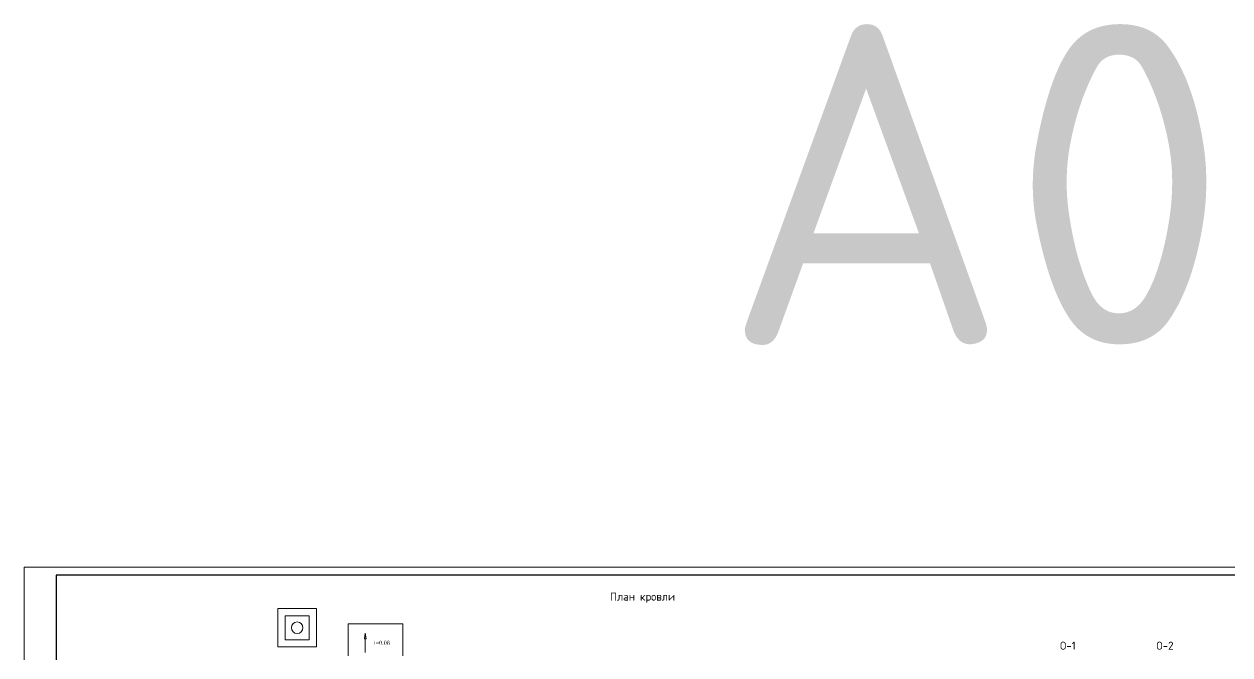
# Model space of a CAD drawing. Extents: x -965262 to 1142518, y -357520 to 71675.
# Drawn here: x -474562 to -399220, y -161461 to -122064 of the extents above; entities that cross this region are included whole.
import ezdxf

# ---------------------------------------------------------------- set-up
doc = ezdxf.new("R2010")
doc.units = 0
doc.header["$LTSCALE"] = 10
doc.layers.get('0').update_dxf_attribs({"linetype": 'CONTINUOUS', "lineweight": 30})
doc.styles.add('2.5', font='times.ttf', dxfattribs={"height": 2.5})
doc.styles.add('GOST 2.304', font='isocpeur.ttf', dxfattribs={"width": 0.75, "height": 250})
doc.styles.add('ГОСТ 2м', font='isocpeur.ttf', dxfattribs={"width": 0.8, "height": 250})

msp = doc.modelspace()

# ---------------------------------------------------------------- linework, layer by layer
at = {"lineweight": 15, "ltscale": 100}
for p, q in [((-458702.4, -158565.5, -2902.6), (-458702.4, -160965.5, -2902.6)), ((-456302.4, -158565.5, -2902.6), (-456302.4, -160965.5, -2902.6)), ((-458252.4, -159015.5, -2902.6), (-458252.4, -160515.5, -2902.6)), ((-458252.4, -159015.5, -2902.6), (-456752.4, -159015.5, -2902.6)), ((-456752.4, -159015.5, -2902.6), (-456752.4, -160515.5, -2902.6)), ((-458252.4, -160515.5, -2902.6), (-456752.4, -160515.5, -2902.6))]:
    msp.add_line(p, q, dxfattribs=at)
at = {"lineweight": 15, "ltscale": 200}
for p, q in [((-456302.4, -158565.5, -2902.6), (-458702.4, -158565.5, -2902.6)), ((-456302.4, -160965.5, -2902.6), (-458702.4, -160965.5, -2902.6))]:
    msp.add_line(p, q, dxfattribs=at)
at = {"lineweight": 15}
for p, q in [((-454307.4, -161517.1, -2902.6), (-454307.4, -159527.1, -2902.6)), ((-454307.4, -159527.1, -2902.6), (-450907.4, -159527.1, -2902.6)), ((-450907.4, -161517.1, -4711.1), (-450907.4, -159527.1, -4711.1)), ((-453246, -160115.4, -2902.6), (-453295, -160454.7, -2902.6)), ((-453197, -160454.7, -2902.6), (-453295, -160454.7, -2902.6)), ((-453246, -160115.4, -2902.6), (-453197, -160454.7, -2902.6)), ((-453246, -161308.4, -2902.6), (-453246, -160454.7, -2902.6))]:
    msp.add_line(p, q, dxfattribs=at)
at = {"lineweight": 15, "elevation": -3259.8}
msp.add_lwpolyline([(-355662.4, -240087.8), (-355662.4, -155987.8), (-474562.4, -155987.8), (-474562.4, -240087.8)], close=True, dxfattribs=at)
at = {"elevation": -3259.8}
msp.add_lwpolyline([(-356162.4, -239587.8), (-356162.4, -156487.8), (-472562.4, -156487.8), (-472562.4, -239587.8)], close=True, dxfattribs=at)
at = {"lineweight": 15, "ltscale": 100}
msp.add_circle((-457502.4, -159765.5, -2902.6), 360, dxfattribs=at)

# ---------------------------------------------------------------- texts
at = {"lineweight": 15, "style": '2.5'}
msp.add_text('i=0.08', height=250, dxfattribs=at).set_placement((-452700.1, -160831.1, -2902.6))
at = {"color": 1, "lineweight": 15, "insert": (-415112.4, -132083.8, 8350.5), "char_height": 20000, "attachment_point": 5, "style": 'ГОСТ 2м'}
msp.add_mtext_dynamic_manual_height_columns('{\\W1;A0}', width=493656.11, gutter_width=1250, heights=[0], dxfattribs=at)
at = {"char_height": 500, "attachment_point": 5, "style": 'GOST 2.304'}
for s, insert, width in [('{\\W1;План кровли}', (-435920, -157890.5, -1451.3), 28355.189), ('{\\W1;О-1}', (-409343.4, -160886.9, 9801.8), 40500), ('{\\W1;О-2}', (-403277.4, -160886.9, 9801.8), 40500)]:
    msp.add_mtext(s, dxfattribs=dict(at, insert=insert, width=width))

doc.saveas('drawing.dxf')
